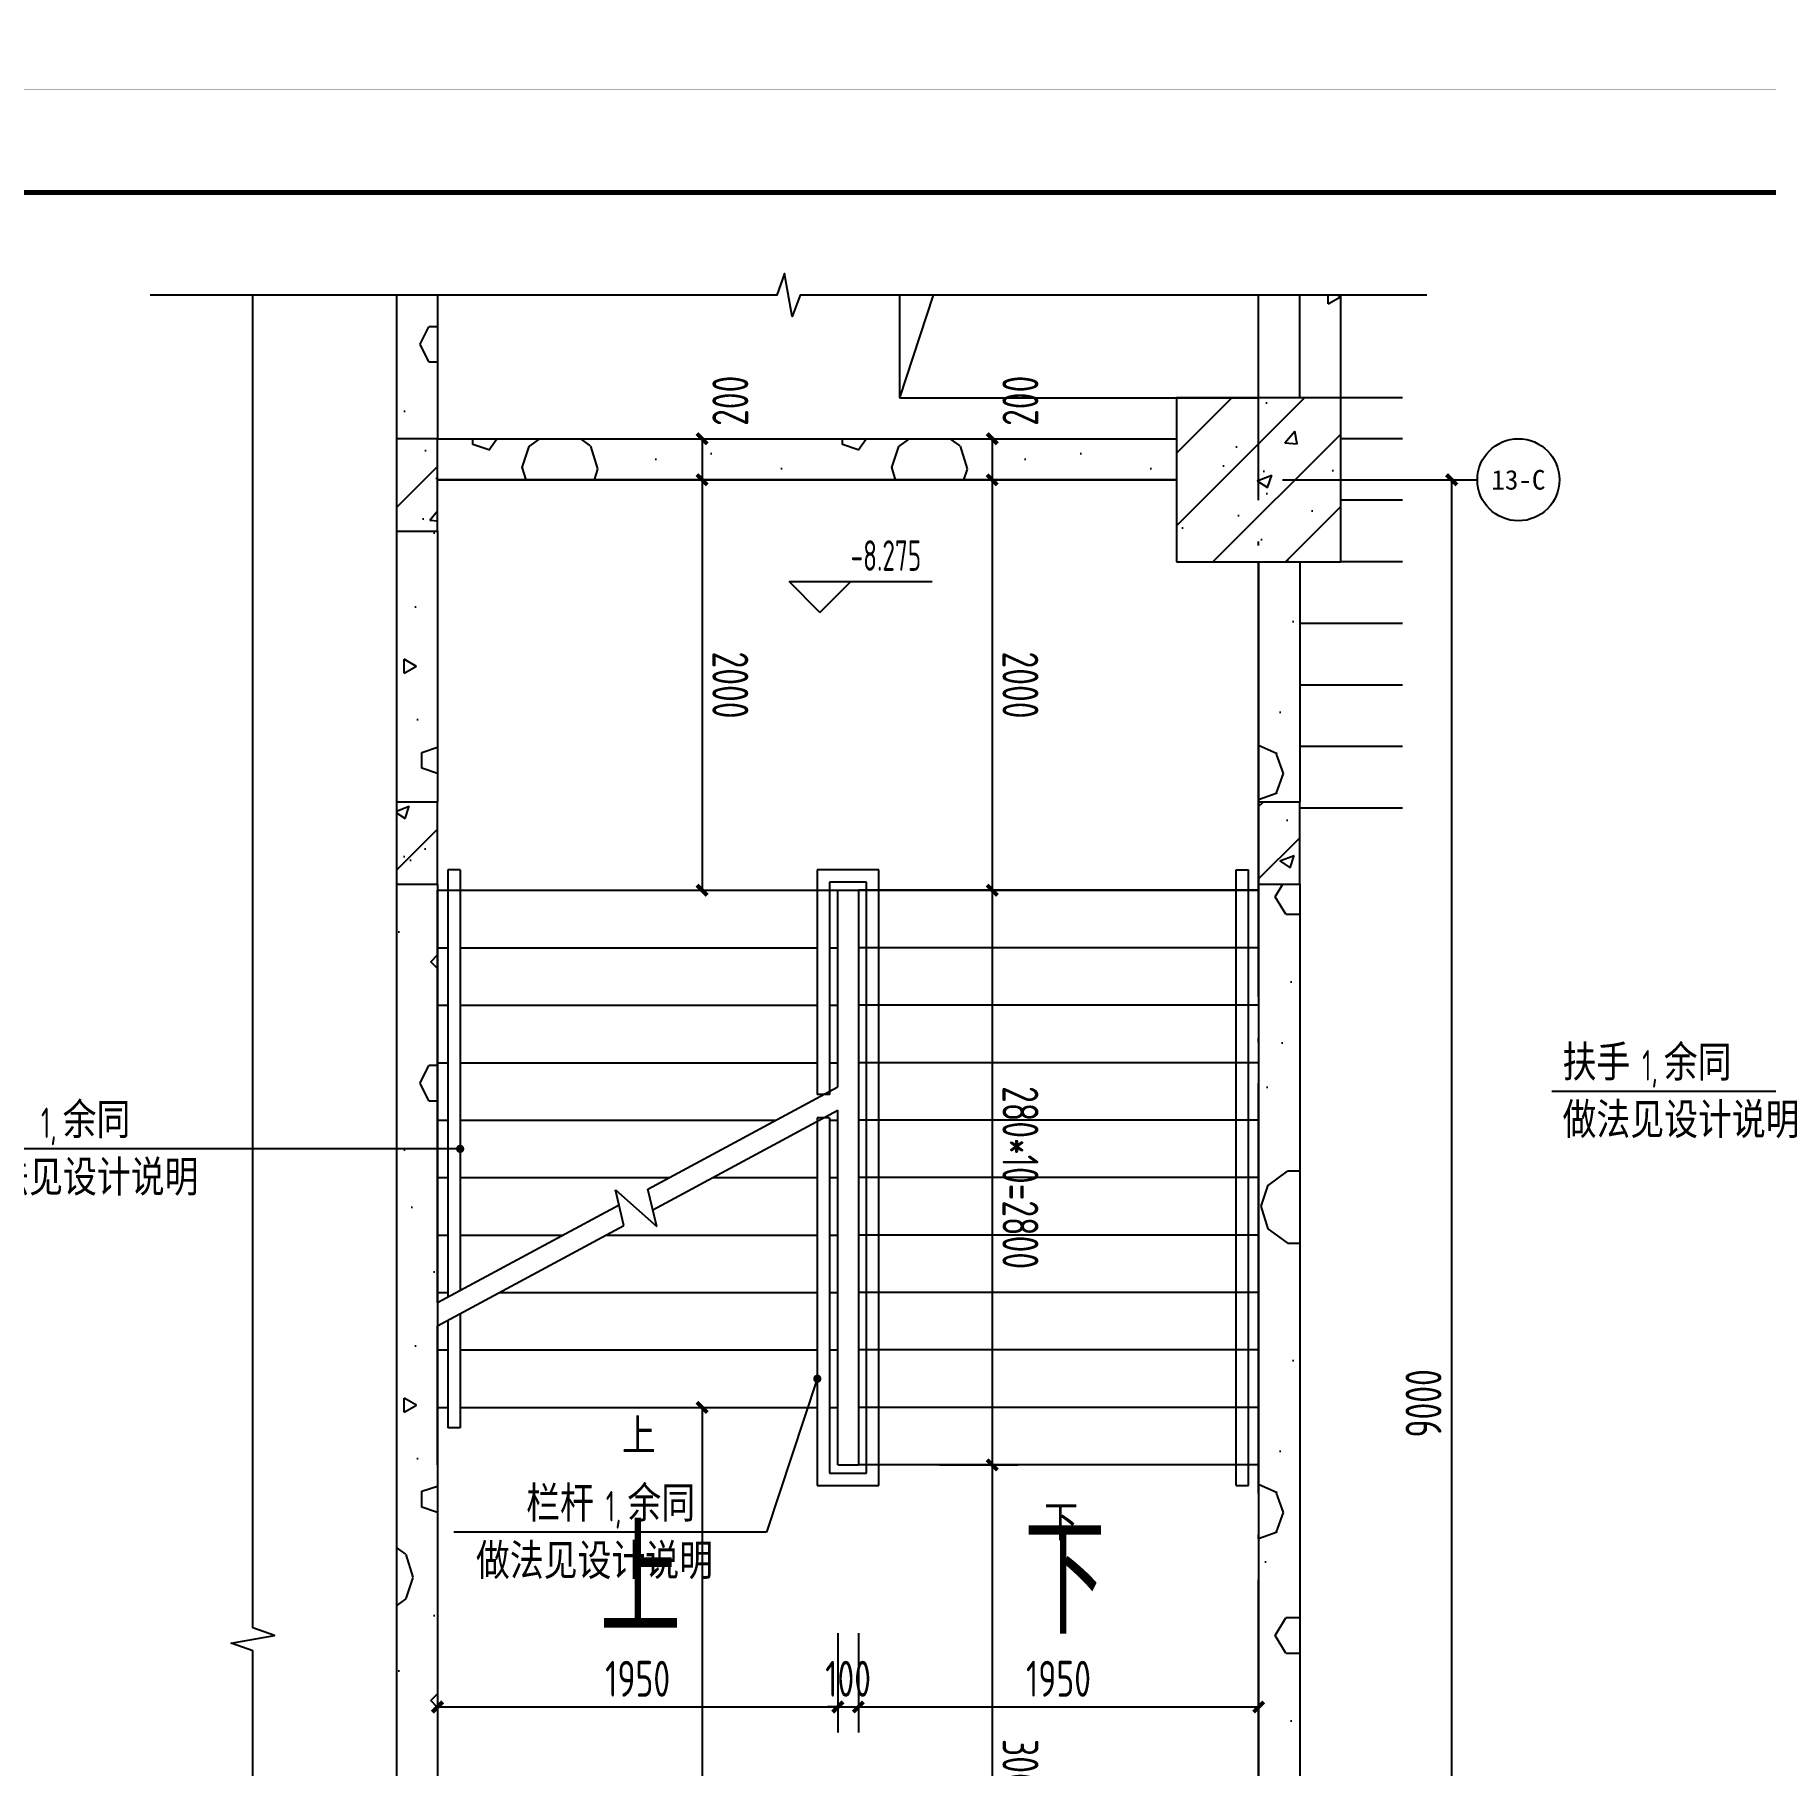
# Model space of a CAD drawing. Extents: x 116425 to 211028, y 11881 to 56060.
# Drawn here: x 125660 to 134091, y 36794 to 45227 of the extents above; entities that cross this region are included whole.
import ezdxf
from ezdxf.enums import TextEntityAlignment as Align
from ezdxf.xclip import XClip

# ---------------------------------------------------------------- set-up
doc = ezdxf.new("R2010")
doc.units = 0
doc.header["$LTSCALE"] = 1000
doc.header["$MEASUREMENT"] = 0
doc.header["$XCLIPFRAME"] = 0
for name, pattern in [('DOTE', [2.42, 2, -0.2, 0.02, -0.2]), ('X-104 13#平面$0$DASH', [0.35, 0.25, -0.1]), ('X-104 13#平面$0$DOTE', [2.42, 2, -0.2, 0.02, -0.2])]:
    doc.linetypes.add(name, pattern=pattern)
for name, color, linetype in [('01-标注_尺寸', 124, 'Continuous'), ('01-标注_标高', 200, 'Continuous'), ('01-标注_符号', 200, 'Continuous'), ('01-标注_轴线坐标', 132, 'Continuous'), ('02-TEXT_标注', 130, 'Continuous'), ('02-TEXT_轴号', 7, 'Continuous'), ('104-13#14# B1核心筒$0$05-填充_天正', 26, 'Continuous'), ('104-13#14# B1核心筒$0$A-E_栏杆', 232, 'Continuous'), ('104-13#14# B1核心筒$0$A-E_楼梯', 171, 'Continuous'), ('104-13#14# B1核心筒$0$A-E_电梯', 171, 'Continuous'), ('104-13#14# B1核心筒$0$A-TECH_结构', 21, 'Continuous'), ('104-13#14# B1核心筒$0$A_STR-砌块墙', 121, 'Continuous'), ('104-13#14# B1核心筒$0$A_STR-砼柱', 51, 'Continuous'), ('104-13#14# B1核心筒$0$PUB_TEXT', 7, 'Continuous'), ('13#楼幕墙$0$A-C_玻璃幕墙', 140, 'Continuous'), ('A_AXIS-轴线', 36, 'DOTE'), ('X-104 13#平面$0$A-O_散水', 134, 'Continuous'), ('X-104 13#平面$0$A-TECH_结构', 21, 'Continuous'), ('X-104 13#平面$0$A_AXIS-轴线', 36, 'X-104 13#平面$0$DOTE')]:
    doc.layers.add(name, color=color, linetype=linetype)
doc.layers.add('104-13 B0核心筒$0$04-不打印_辅助线', color=165, linetype='Continuous', plot=False)
doc.layers.add('104-13#14# B1核心筒$0$04-不打印_辅助线', color=165, linetype='Continuous', plot=False)
doc.layers.add('X-104 13#平面$0$000套内', color=226, linetype='Continuous', lineweight=30, plot=False)
doc.styles.add('104-13#14# B1核心筒$0$_TCH_DIM', font='ROS1', dxfattribs={"width": 0.8, "bigfont": 'JD'})
doc.styles.add('_TCH_AXIS', font='STXIHEI_0.TTF', dxfattribs={"width": 0.75})
doc.styles.add('_TCH_DIM', font='ros1.shx', dxfattribs={"bigfont": 'jd.shx'})
doc.styles.add('_TCH_DIM_T3', font='ROS1', dxfattribs={"width": 0.8, "bigfont": 'JD'})
doc.dimstyles.new('_TCH_ARCH&&50', dxfattribs={"dimtxt": 175, "dimasz": 50, "dimexe": 125, "dimexo": 150, "dimgap": 50, "dimtad": 1, "dimdec": 0, "dimzin": 0, "dimdsep": 46, "dimtxsty": '_TCH_DIM_T3', "dimblk": 'ARCHTICK', "dimcen": 0.09, "dimclrt": 7, "dimazin": 2, "dimtfac": 1, "dimtdec": 0, "dimtix": 1, "dimtmove": 2, "dimatfit": 3, "dimfxl": 0, "dimtolj": 1, "dimtzin": 0, "dimarcsym": 0})
pattern_1 = [(45, (0, 0), (-176.7767, 176.7767), []), (50, (0, 0), (717.26, -62.752), [75, -825]), (355, (0, 0), (-138.751, 752.192), [60, -660]), (100.4514, (59.8, -5.2), (578.509, 689.4395), [63.74, -701.142]), (46.1842, (0, 200), (1067.241, -165.519), [112.5, -1237.5]), (96.6356, (88.9, 186.2), (934.663, 974.118), [95.61, -1051.713]), (351.1842, (0, 200), (934.662, 974.119), [90, -990]), (21, (100, 150), (596.907, -402.619), [75, -825]), (326, (100, 150), (243.315, 725.15), [60, -660]), (71.4514, (149.74, 116.45), (840.223, 322.5305), [63.74, -701.142]), (37.5, (0, 0), (12.1599, 332.8939), [0, -652, 0, -670, 0, -662.5]), (7.5, (0, 0), (263.0695, 394.4117), [0, -382, 0, -637, 0, -252.5]), (327.5, (-223, 0), (533.8224, -22.5549), [0, -250, 0, -780, 0, -1035]), (317.5, (-323, 0), (583.186, 100.105), [0, -325, 0, -518, 0, -735])]
pattern_2 = [(0, (531, -549), (900, 1800), [0, -1800]), (0, (-522, -792), (900, 1800), [0, -1800]), (0, (63, -810), (900, 1800), [0, -1800]), (0, (702, -279), (900, 1800), [0, -1800]), (0, (-45, -900), (900, 1800), [0, -1800]), (0, (882, 855), (900, 1800), [0, -1800]), (0, (333, 711), (900, 1800), [0, -1800]), (0, (621, 486), (900, 1800), [0, -1800]), (0, (-846, 450), (900, 1800), [0, -1800]), (0, (36, 369), (900, 1800), [0, -1800]), (0, (-306, -90), (900, 1800), [0, -1800]), (0, (-288, -765), (900, 1800), [0, -1800]), (0, (387, -837), (900, 1800), [0, -1800]), (0, (882, -45), (900, 1800), [0, -1800]), (0, (-801, -324), (900, 1800), [0, -1800]), (0, (-648, -18), (900, 1800), [0, -1800]), (0, (54, -144), (900, 1800), [0, -1800]), (0, (-198, -405), (900, 1800), [0, -1800]), (0, (-342, 189), (900, 1800), [0, -1800]), (0, (-117, 864), (900, 1800), [0, -1800]), (0, (-729, -702), (900, 1800), [0, -1800]), (0, (261, 495), (900, 1800), [0, -1800]), (0, (-576, 522), (900, 1800), [0, -1800]), (0, (-720, 756), (900, 1800), [0, -1800]), (130.6013, (771.43, 291.43), (-4499.99995, 5400.00002), [79.025, -33111.333]), (18.43495, (642.86, 325.71), (4500, 1800), [81.316, -11302.884]), (90, (642.9, 248.6), (900, 1800), [77.143, -3522.857]), (161.56505, (720, 222.86), (-4500, 1799.9999), [81.316, -11302.884]), (53.1301, (720, 222.86), (900, 1800), [85.714, -8914.285]), (135, (788.6, -694.3), (-900, 1800), [72.73, -5018.44]), (45, (685.7, -694.3), (900, 1800), [72.73, -5018.44]), (135, (737.14, -745.7), (-900, 1800), [72.73, -5018.44]), (45, (737.14, -745.7), (900, 1800), [72.73, -5018.44]), (116.565, (-77.1, 514.3), (-0.0002, 3600), [95.83, -1916.63]), (180, (-120, 600), (-900, 1800), [102.857, -1697.143]), (63.435, (-265.7, 514.3), (8e-06, 3600), [95.83, -1916.63]), (116.565, (-222.9, 428.6), (-0.0002, 3600), [95.83, -1916.63]), (0, (-222.9, 428.6), (900, 1800), [102.857, -1697.143]), (63.435, (-120, 428.6), (8e-06, 3600), [95.83, -1916.63]), (107.10273, (600, -94.286), (-2699.9999, 9000.000015), [116.584, -48848.707]), (143.97263, (565.71, 17.14), (-17099.99978, 12600), [116.584, -24366.06]), (180, (471.4, 85.7), (-900, 1800), [111.43, -1688.57]), (36.02737, (265.71, 17.14), (17099.99987, 12599.99986), [116.584, -24366.06]), (71.56505, (231.43, -85.7), (2700, 9000), [108.42, -11275.78]), (107.10273, (265.714, -197.14), (-2699.9999, 9000.000015), [116.584, -48848.707]), (143.97263, (360, -265.71), (-17099.99978, 12600), [116.584, -24366.06]), (0, (360, -265.7), (900, 1800), [111.43, -1688.57]), (36.02737, (471.43, -265.71), (17099.99987, 12599.99986), [116.584, -24366.06]), (71.56505, (565.71, -197.14), (2700, 9000), [108.42, -11275.78]), (150.2551, (617.14, 745.71), (-2700, 1800), [69.105, -14442.96]), (90, (557.1, 711.4), (900, 1800), [68.57, -3531.43]), (29.7449, (557.14, 711.43), (2700, 1800), [69.105, -14442.96]), (116.565, (197.1, -531.4), (-0.0002, 3600), [95.83, -1916.63]), (168.69007, (154.29, -445.71), (-8100, 1799.99995), [87.41, -18269.056]), (41.18593, (0, -488.57), (22499.99986, 19799.99983), [91.116, -38177.406]), (90, (0, -574.3), (900, 1800), [85.714, -3514.285]), (138.81407, (68.57, -634.286), (-22499.9996, 19800.00013), [91.116, -38177.406]), (16.69924, (68.57, -634.286), (29699.99978, 8999.9999), [89.488, -37495.613]), (60.9454, (154.29, -608.57), (900, 1799.99998), [88.248, -36976.02]), (109.9831, (-557.14, 222.86), (-4500.00002, 12599.99997), [100.326, -42036.592]), (155.55605, (-591.43, 317.14), (-11700.000045, 5399.99989), [103.57, -43395.394]), (24.44395, (-780, 317.14), (11700.00001, 5399.99997), [103.57, -43395.394]), (70.0169, (-814.286, 222.86), (4500.00001, 12599.99997), [100.326, -42036.592]), (109.9831, (-780, 128.57), (-4500.00002, 12599.99997), [100.326, -42036.592]), (160.0169, (-685.71, 94.29), (-4500, 1799.9999), [100.326, -20968.132]), (19.9831, (-685.71, 94.29), (4499.99998, 1800), [100.326, -20968.132]), (70.0169, (-591.43, 128.57), (4500.00001, 12599.99997), [100.326, -42036.592]), (122.0054, (111.43, 60), (-900.0001, 1799.9999), [80.863, -16900.3]), (18.43495, (-8.57, 102.86), (4500, 1800), [81.316, -11302.884]), (90, (-8.6, 25.7), (900, 1800), [77.143, -3522.857]), (161.56505, (68.57, 0), (-4500, 1799.9999), [81.316, -11302.884]), (54.46232, (68.57, 0), (6299.99999, 8999.99999), [73.734, -30894.635]), (116.565, (-411.4, -377.1), (-0.0002, 3600), [95.83, -1916.63]), (180, (-454.3, -291.4), (-900, 1800), [94.286, -1705.714]), (59.03624, (-600, -377.14), (900, 1800), [99.96, -20891.466]), (120.96376, (-548.57, -462.86), (-900.00012, 1799.9999), [99.96, -20891.466]), (0, (-548.6, -462.9), (900, 1800), [94.286, -1705.714]), (63.435, (-454.3, -462.9), (8e-06, 3600), [95.83, -1916.63])]

# ---------------------------------------------------------------- blocks, each defined once
blk = doc.blocks.new('图框-A1')
for points, const_width in [([(0, 0), (841, 0), (841, 594), (0, 594)], 0.05), ([(766, 584), (25, 584), (25, 10), (766, 10)], 0.5)]:
    blk.add_lwpolyline(points, close=True, dxfattribs=dict(const_width=const_width))
blk = doc.blocks.new('X-104 13#平面$0$轴网')
at = {"layer": 'X-104 13#平面$0$A_AXIS-轴线', "linetype": 'X-104 13#平面$0$DOTE'}
blk.add_line((60408.4, 18000), (-2925, 18000), dxfattribs=at)
blk = doc.blocks.new('13#楼幕墙')
at = {"layer": '13#楼幕墙$0$A-C_玻璃幕墙'}
for points in [[(4492.6, 15500), (-900, 15500), (-900, -1700), (22100, -1700), (22100, -1100), (58400, -1100), (58400, 18959.9), (53293.2, 23245), (37800, 14300), (37800, 10200), (12500, 10200), (4492.6, 15500)], [(58350, 18936.6), (53287.9, 23184.2), (37850, 14271.1)], [(58200, 18866.6), (53271.9, 23001.8), (43347.6, 17266.1)], [(58100, 18820), (53261.3, 22880.2), (38100, 14126.8)]]:
    blk.add_lwpolyline(points, dxfattribs=at)
blk = doc.blocks.new('X-104 13#平面$0$A$C0BB3323F')
at = {"layer": 'Defpoints'}
blk.add_lwpolyline([(59300, 600), (59300, 20660), (54205, 24935), (38700, 16000), (38700, 11900), (13400, 11900), (5392.6, 17200), (0, 17200), (0, 0), (23000, 0), (23000, 600)], close=True, dxfattribs=at)
blk = doc.blocks.new('X-104 13#平面')
at = {"layer": 'X-104 13#平面$0$000套内'}
blk.add_lwpolyline([(7100, -1550), (21950, -1550), (21950, -950), (48400, -950), (48400, 11050), (53400, 11050), (53400, 18100), (58250, 18100), (58250, 18890), (53289.1, 23052.7), (37950, 14213.3), (37950, 10050), (12454.9, 10050), (4447.4, 15350), (4100, 15350), (4100, 6300), (7100, 6300), (7100, -1550)], dxfattribs=at)
at = {"layer": 'X-104 13#平面$0$A-O_散水'}
blk.add_lwpolyline([(58900, 13050), (58900, 19193.2), (53346.4, 23853.1), (37300, 14588.9), (37300, 10700), (23300, 10700), (23300, 10200), (37800, 10200), (37800, 14300), (53293.2, 23245), (58400, 18960), (58400, 13050)], dxfattribs=at)
at = {"layer": 'X-104 13#平面$0$A-O_散水', "linetype": 'X-104 13#平面$0$DASH'}
blk.add_lwpolyline([(58800, 13050), (58800, 19146.5), (53335.8, 23731.5), (37400, 14531.2), (37400, 10600), (23300, 10600), (23300, 10300), (37700, 10300), (37700, 14357.8), (53303.8, 23366.6), (58500, 19006.6), (58500, 13050)], dxfattribs=at)
at = {"layer": 'X-104 13#平面$0$A-TECH_结构'}
blk.add_lwpolyline([(58350, -1050), (58350, 18936.6), (53287.9, 23184.2), (37850, 14271.1), (37850, 10150), (12485, 10150), (4477.5, 15450), (-850, 15450), (-850, -1650), (22050, -1650), (22050, -1050)], close=True, dxfattribs=at)
at = {"layer": 'X-104 13#平面$0$A_AXIS-轴线', "linetype": 'X-104 13#平面$0$DOTE'}
blk.add_line((39500, 14400), (60408.4, 14400), dxfattribs=at)
at = {"xscale": 100, "yscale": 100, "zscale": 100}
for p in [(-10634.5, 42114.8), (-10634.5, -20285.2)]:
    blk.add_blockref('图框-A1', p, dxfattribs=at)
for name, p in [('X-104 13#平面$0$A$C0BB3323F', (-900, -1700)), ('X-104 13#平面$0$轴网', (0, 0))]:
    blk.add_blockref(name, p)
at = {"layer": 'X-104 13#平面$0$A-TECH_结构'}
blk.add_blockref('13#楼幕墙', (0, 0), dxfattribs=at)
blk = doc.blocks.new('104 轴线')
blk.add_line((-279783.4, 168880), (-234647.1, 97918.6))
blk = doc.blocks.new('104-13 B0核心筒')
at = {"layer": '104-13 B0核心筒$0$04-不打印_辅助线'}
ref = blk.add_blockref('104 轴线', (287655.8, 163436.6), dxfattribs=dict(at, rotation=57.54087654753761))
XClip(ref).set_block_clipping_path([(-308258.2439484803, 159880.9876684749), (-256882.7738956955, 79110.5487782021), (-223300.1845035219, 100471.3503204154), (-274675.6545563068, 181241.7892106881)])
blk = doc.blocks.new('104-13#14# B1核心筒')
at = {"layer": '104-13#14# B1核心筒$0$05-填充_天正'}
h = blk.add_hatch(dxfattribs=at)
h.set_pattern_fill('加气混凝土', color=256, scale=150, style=0)
h.set_pattern_definition(pattern_2)
h.paths.add_polyline_path([(53500, 18200), (53700, 18200), (53700, 19500), (53633.3, 19600), (53500, 19600)])
h = blk.add_hatch(dxfattribs=at)
h.set_pattern_fill('加气混凝土', color=256, scale=150, style=0)
h.set_pattern_definition(pattern_2)
h.paths.add_polyline_path([(58100, 19300), (58100, 19200), (57900, 19200), (57900, 18400), (58100, 18400), (58100, 19300)])
h = blk.add_hatch(dxfattribs=at)
h.set_pattern_fill('钢筋混凝土', color=256, scale=100, style=0)
h.set_pattern_definition(pattern_1)
h.paths.add_polyline_path([(57300, 17600), (58100, 17600), (58100, 18400), (57300, 18400)])
h = blk.add_hatch(dxfattribs=at)
h.set_pattern_fill('钢筋混凝土', color=256, scale=100, style=0)
h.set_pattern_definition(pattern_1)
h.paths.add_polyline_path([(53500, 17750), (53700, 17750), (53700, 18200), (53500, 18200)])
h = blk.add_hatch(dxfattribs=at)
h.set_pattern_fill('加气混凝土', color=256, scale=150, style=0)
h.set_pattern_definition(pattern_2)
h.paths.add_polyline_path([(57300, 18000), (57300, 18200), (53700, 18200), (53700, 18000)])
h = blk.add_hatch(dxfattribs=at)
h.set_pattern_fill('加气混凝土', color=256, scale=150, style=0)
h.set_pattern_definition(pattern_2)
h.paths.add_polyline_path([(53500, 16430), (53700, 16430), (53700, 16230), (53700, 17750), (53500, 17750)])
h = blk.add_hatch(dxfattribs=at)
h.set_pattern_fill('加气混凝土', color=256, scale=150, style=0)
h.set_pattern_definition(pattern_2)
h.paths.add_polyline_path([(57700, 16430), (57900, 16430), (57900, 16230), (57900, 17600), (57700, 17600)])
h = blk.add_hatch(dxfattribs=at)
h.set_pattern_fill('钢筋混凝土', color=256, scale=100, style=0)
h.set_pattern_definition(pattern_1)
h.paths.add_polyline_path([(53500, 16030), (53700, 16030), (53700, 16430), (53500, 16430)])
h = blk.add_hatch(dxfattribs=at)
h.set_pattern_fill('钢筋混凝土', color=256, scale=100, style=0)
h.set_pattern_definition(pattern_1)
h.paths.add_polyline_path([(57700, 16030), (57900, 16030), (57900, 16430), (57700, 16430)])
h = blk.add_hatch(dxfattribs=at)
h.set_pattern_fill('加气混凝土', color=256, scale=150, style=0)
h.set_pattern_definition(pattern_2)
h.paths.add_polyline_path([(53700, 16230), (53700, 16030), (53500, 16030), (53500, 11150), (53566.7, 11050), (53700, 11050)])
h = blk.add_hatch(dxfattribs=at)
h.set_pattern_fill('加气混凝土', color=256, scale=150, style=0)
h.set_pattern_definition(pattern_2)
h.paths.add_polyline_path([(57900, 16230), (57900, 16030), (57700, 16030), (57700, 10199.9), (57766.7, 10083.2), (57900, 10049.9)])
at = {"layer": '104-13#14# B1核心筒$0$04-不打印_辅助线'}
blk.add_lwpolyline([(57900, 25700), (60100, 25700), (60100, 20400), (70100, 20400), (70100, 25700), (74800, 25700), (74800, 18600), (73700, 18600), (73700, 16750), (67100, 16750), (67100, 18400), (57900, 18400), (57900, 25700)], dxfattribs=at)
at = {"layer": '104-13#14# B1核心筒$0$A-E_栏杆'}
for p, q in [((53750, 16100), (53750, 14017.8)), ((53810, 16100), (53750, 16100)), ((53810, 16100), (53810, 14050.2)), ((55850, 16100), (55550, 16100)), ((55550, 16100), (55550, 15005.1)), ((55790, 16040), (55610, 16040)), ((55610, 16040), (55610, 15005.1)), ((55790, 13160), (55790, 16040)), ((55850, 13100), (55850, 16100)), ((57590, 13100), (57590, 16100)), ((57590, 16100), (57650, 16100)), ((57650, 13100), (57650, 16100)), ((55610, 15005.1), (55550, 15005.1)), ((55550, 14891.4), (55550, 13100)), ((55610, 14891.4), (55550, 14891.4)), ((55610, 14891.4), (55610, 13160)), ((53810, 13936.5), (53810, 13380)), ((53750, 13904.2), (53750, 13380)), ((53810, 13380), (53750, 13380)), ((55610, 13160), (55790, 13160)), ((55550, 13100), (55850, 13100)), ((57590, 13100), (57650, 13100))]:
    blk.add_line(p, q, dxfattribs=at)
at = {"layer": '104-13#14# B1核心筒$0$A-E_楼梯'}
for p, q in [((60100, 18200), (58100, 18200)), ((60100, 17900), (58100, 17900)), ((57900, 17600), (57900, 16430)), ((60100, 17600), (58100, 17600)), ((60100, 17300), (57900, 17300)), ((60100, 17000), (57900, 17000)), ((60100, 16700), (57900, 16700)), ((60100, 16400), (57900, 16400))]:
    blk.add_line(p, q, dxfattribs=at)
at = {"layer": '104-13#14# B1核心筒$0$A-E_电梯'}
for p, q in [((57300, 18000), (53700, 18000)), ((53700, 17750), (53700, 16430)), ((57700, 16430), (57700, 17600)), ((53700, 16030), (53700, 16000)), ((57700, 16000), (57700, 16030)), ((53700, 13990.8), (53700, 16000)), ((53700, 16000), (53750, 16000)), ((53700, 16000), (57700, 16000)), ((53810, 16000), (55550, 16000)), ((55610, 16000), (55650, 16000)), ((55650, 15042.8), (55650, 16000)), ((55750, 16000), (55750, 13200)), ((57700, 16000), (55750, 16000)), ((57700, 16000), (57700, 13200)), ((53700, 15720), (53750, 15720)), ((53810, 15720), (55550, 15720)), ((55610, 15720), (55650, 15720)), ((57700, 15720), (55750, 15720)), ((53700, 15440), (53750, 15440)), ((53810, 15440), (55550, 15440)), ((55610, 15440), (55650, 15440)), ((57700, 15440), (55750, 15440)), ((53700, 15160), (53750, 15160)), ((53810, 15160), (55550, 15160)), ((55610, 15160), (55650, 15160)), ((57700, 15160), (55750, 15160)), ((54724.6, 14543.5), (55650, 15042.8)), ((54748.5, 14442.8), (55650, 14929.2)), ((55650, 13200), (55650, 14929.2)), ((53700, 14880), (53750, 14880)), ((53810, 14880), (55348.2, 14880)), ((55610, 14880), (55650, 14880)), ((57700, 14880), (55750, 14880)), ((53700, 14600), (53750, 14600)), ((53810, 14600), (54829.2, 14600)), ((55039.8, 14600), (55550, 14600)), ((55610, 14600), (55650, 14600)), ((57700, 14600), (55750, 14600)), ((54607.9, 14367), (54566.7, 14540.6)), ((54566.7, 14540.6), (54767.7, 14361.8)), ((54767.7, 14361.8), (54724.6, 14543.5)), ((53700, 13990.8), (54584, 14467.7)), ((53700, 13877.2), (54607.9, 14367)), ((53700, 14320), (53750, 14320)), ((53810, 14320), (54310.2, 14320)), ((54520.8, 14320), (55550, 14320)), ((55610, 14320), (55650, 14320)), ((57700, 14320), (55750, 14320)), ((53700, 14040), (53750, 14040)), ((54001.8, 14040), (55550, 14040)), ((55610, 14040), (55650, 14040)), ((57700, 14040), (55750, 14040)), ((53700, 13200), (53700, 13877.2)), ((53700, 13760), (53750, 13760)), ((53810, 13760), (55550, 13760)), ((55610, 13760), (55650, 13760)), ((57700, 13760), (55750, 13760)), ((53700, 13480), (53750, 13480)), ((53810, 13480), (55550, 13480)), ((55610, 13480), (55650, 13480)), ((57700, 13480), (55750, 13480)), ((55650, 13200), (55750, 13200)), ((57700, 13200), (55750, 13200))]:
    blk.add_line(p, q, dxfattribs=at)
at = {"layer": '104-13#14# B1核心筒$0$A-TECH_结构'}
blk.add_lwpolyline([(57700, 19200), (56158.6, 19031.6), (55950, 18400)], dxfattribs=at)
blk.add_lwpolyline([(55950, 18400), (57700, 18400), (57700, 18848), (57700, 19200), (55950, 19200)], close=True, dxfattribs=at)
at = {"layer": '104-13#14# B1核心筒$0$A_STR-砌块墙'}
for p, q in [((53500, 19600), (53500, 18200)), ((53700, 19500), (53700, 18200)), ((58100, 18400), (58100, 19300)), ((57900, 18400), (57900, 19200)), ((53700, 18200), (57300, 18200)), ((53700, 18000), (57300, 18000)), ((53500, 17750), (53500, 16430)), ((53700, 17750), (53700, 16430)), ((57700, 17600), (57700, 16430)), ((57900, 17600), (57900, 16430)), ((53500, 16030), (53500, 11150)), ((53700, 16030), (53700, 11050)), ((57700, 16030), (57700, 10199.9)), ((57900, 16030), (57900, 10049.9))]:
    blk.add_line(p, q, dxfattribs=at)
at = {"layer": '104-13#14# B1核心筒$0$A_STR-砼柱'}
for p, q in [((58100, 18400), (57300, 18400)), ((57300, 18400), (57300, 17600)), ((58100, 17600), (58100, 18400)), ((53700, 18200), (53500, 18200)), ((53500, 18200), (53500, 17750)), ((53700, 17750), (53700, 18200)), ((53500, 17750), (53700, 17750)), ((57300, 17600), (58100, 17600)), ((53700, 16430), (53500, 16430)), ((53500, 16430), (53500, 16030)), ((53700, 16030), (53700, 16430)), ((57900, 16430), (57700, 16430)), ((57700, 16430), (57700, 16030)), ((57900, 16030), (57900, 16430)), ((53500, 16030), (53700, 16030)), ((57700, 16030), (57900, 16030))]:
    blk.add_line(p, q, dxfattribs=at)
at = {"layer": '104-13#14# B1核心筒$0$PUB_TEXT', "style": '104-13#14# B1核心筒$0$_TCH_DIM', "width": 0.8}
for s, p in [('上', (54491, 12377.5)), ('下', (56557.3, 12377.5))]:
    blk.add_text(s, height=520.9, dxfattribs=at).set_placement(p)
blk = doc.blocks.new('图框-A1+1-4')
for points, const_width in [([(0, 0), (1051, 0), (1051, 594), (0, 594)], 0.05), ([(976, 584), (25, 584), (25, 10), (976, 10)], 0.5)]:
    blk.add_lwpolyline(points, close=True, dxfattribs=dict(const_width=const_width))
blk = doc.blocks.new('_ArchTick')
at = {"color": 0, "linetype": 'ByBlock', "const_width": 0.4}
blk.add_lwpolyline([(-0.5, -0.5), (0.5, 0.5)], dxfattribs=at)
blk = doc.blocks.new('*D455')
at = {"layer": '01-标注_尺寸', "color": 0, "lineweight": -2, "transparency": 16777216}
for p, q in [((132141.5, 43058.1), (132688.3, 43058.1)), ((132563.3, 34058.1), (132563.3, 43058.1)), ((132141.5, 34058.1), (132688.3, 34058.1))]:
    blk.add_line(p, q, dxfattribs=at)
at = {"layer": 'Defpoints', "color": 0, "transparency": 16777216}
for p in [(131991.5, 43058.1), (132563.3, 43058.1), (131991.5, 34058.1)]:
    blk.add_point(p, dxfattribs=at)
at = {"layer": '01-标注_尺寸', "color": 0, "lineweight": -2, "transparency": 16777216, "xscale": 50, "yscale": 50, "zscale": 50}
for p, rotation in [((132563.3, 43058.1), 90), ((132563.3, 34058.1), 270)]:
    blk.add_blockref('_ArchTick', p, dxfattribs=dict(at, rotation=rotation))
at = {"layer": '01-标注_尺寸', "color": 7, "transparency": 16777216, "insert": (132425.8, 38558.1), "char_height": 175, "attachment_point": 5, "rotation": 90, "style": '_TCH_DIM_T3'}
blk.add_mtext('\\A1;9000', dxfattribs=at)
blk = doc.blocks.new('*D467')
at = {"layer": '01-标注_尺寸', "color": 0, "lineweight": -2, "transparency": 16777216}
for p, q in [((129672.9, 37438.7), (129672.9, 36953.7)), ((131622.9, 37438.7), (131622.9, 36953.7)), ((129672.9, 37078.7), (131622.9, 37078.7))]:
    blk.add_line(p, q, dxfattribs=at)
at = {"layer": 'Defpoints', "color": 0, "transparency": 16777216}
for p in [(129672.9, 37588.7), (131622.9, 37588.7), (131622.9, 37078.7)]:
    blk.add_point(p, dxfattribs=at)
at = {"layer": '01-标注_尺寸', "color": 0, "lineweight": -2, "transparency": 16777216, "xscale": 50, "yscale": 50, "zscale": 50, "rotation": 180}
blk.add_blockref('_ArchTick', (129672.9, 37078.7), dxfattribs=at)
at = {"layer": '01-标注_尺寸', "color": 0, "lineweight": -2, "transparency": 16777216, "xscale": 50, "yscale": 50, "zscale": 50}
blk.add_blockref('_ArchTick', (131622.9, 37078.7), dxfattribs=at)
at = {"layer": '01-标注_尺寸', "color": 7, "transparency": 16777216, "insert": (130647.9, 37216.2), "char_height": 175, "attachment_point": 5, "style": '_TCH_DIM_T3'}
blk.add_mtext('\\A1;1950', dxfattribs=at)
blk = doc.blocks.new('*D468')
at = {"layer": '01-标注_尺寸', "color": 0, "lineweight": -2, "transparency": 16777216}
for p, q in [((129572.9, 37438.7), (129572.9, 36953.7)), ((129672.9, 37438.7), (129672.9, 36953.7)), ((129572.9, 37078.7), (129522.9, 37078.7)), ((129572.9, 37078.7), (129672.9, 37078.7)), ((129672.9, 37078.7), (129722.9, 37078.7))]:
    blk.add_line(p, q, dxfattribs=at)
at = {"layer": 'Defpoints', "color": 0, "transparency": 16777216}
for p in [(129572.9, 37588.7), (129672.9, 37588.7), (129672.9, 37078.7)]:
    blk.add_point(p, dxfattribs=at)
at = {"layer": '01-标注_尺寸', "color": 0, "lineweight": -2, "transparency": 16777216, "xscale": 50, "yscale": 50, "zscale": 50}
blk.add_blockref('_ArchTick', (129572.9, 37078.7), dxfattribs=at)
at = {"layer": '01-标注_尺寸', "color": 0, "lineweight": -2, "transparency": 16777216, "xscale": 50, "yscale": 50, "zscale": 50, "rotation": 180}
blk.add_blockref('_ArchTick', (129672.9, 37078.7), dxfattribs=at)
at = {"layer": '01-标注_尺寸', "color": 7, "transparency": 16777216, "insert": (129622.9, 37216.2), "char_height": 175, "attachment_point": 5, "style": '_TCH_DIM_T3'}
blk.add_mtext('\\A1;100', dxfattribs=at)
blk = doc.blocks.new('*D469')
at = {"layer": '01-标注_尺寸', "color": 0, "lineweight": -2, "transparency": 16777216}
for p, q in [((127622.9, 37438.7), (127622.9, 36953.7)), ((129572.9, 37438.7), (129572.9, 36953.7)), ((127622.9, 37078.7), (129572.9, 37078.7))]:
    blk.add_line(p, q, dxfattribs=at)
at = {"layer": 'Defpoints', "color": 0, "transparency": 16777216}
for p in [(127622.9, 37588.7), (129572.9, 37588.7), (129572.9, 37078.7)]:
    blk.add_point(p, dxfattribs=at)
at = {"layer": '01-标注_尺寸', "color": 0, "lineweight": -2, "transparency": 16777216, "xscale": 50, "yscale": 50, "zscale": 50, "rotation": 180}
blk.add_blockref('_ArchTick', (127622.9, 37078.7), dxfattribs=at)
at = {"layer": '01-标注_尺寸', "color": 0, "lineweight": -2, "transparency": 16777216, "xscale": 50, "yscale": 50, "zscale": 50}
blk.add_blockref('_ArchTick', (129572.9, 37078.7), dxfattribs=at)
at = {"layer": '01-标注_尺寸', "color": 7, "transparency": 16777216, "insert": (128597.9, 37216.2), "char_height": 175, "attachment_point": 5, "style": '_TCH_DIM_T3'}
blk.add_mtext('\\A1;1950', dxfattribs=at)
blk = doc.blocks.new('*D500')
at = {"layer": '01-标注_尺寸', "color": 0, "lineweight": -2, "transparency": 16777216}
for p, q in [((130068.2, 38258.1), (130449.8, 38258.1)), ((130324.8, 38258.1), (130324.8, 35258)), ((130068.2, 35258), (130449.8, 35258))]:
    blk.add_line(p, q, dxfattribs=at)
at = {"layer": 'Defpoints', "color": 0, "transparency": 16777216}
for p in [(129918.2, 38258.1), (129918.2, 35258), (130324.8, 35258)]:
    blk.add_point(p, dxfattribs=at)
at = {"layer": '01-标注_尺寸', "color": 0, "lineweight": -2, "transparency": 16777216, "xscale": 50, "yscale": 50, "zscale": 50}
for p, rotation in [((130324.8, 38258.1), 90), ((130324.8, 35258), 270)]:
    blk.add_blockref('_ArchTick', p, dxfattribs=dict(at, rotation=rotation))
at = {"layer": '01-标注_尺寸', "color": 7, "transparency": 16777216, "insert": (130462.3, 36758.1), "char_height": 175, "attachment_point": 5, "rotation": 270, "style": '_TCH_DIM_T3'}
blk.add_mtext('\\A1;3000', dxfattribs=at)
blk = doc.blocks.new('*D501')
at = {"layer": '01-标注_尺寸', "color": 0, "lineweight": -2, "transparency": 16777216}
for p, q in [((130068.2, 41058.1), (130449.8, 41058.1)), ((130324.8, 41058.1), (130324.8, 38258.1)), ((130068.2, 38258.1), (130449.8, 38258.1))]:
    blk.add_line(p, q, dxfattribs=at)
at = {"layer": 'Defpoints', "color": 0, "transparency": 16777216}
for p in [(129918.2, 41058.1), (129918.2, 38258.1), (130324.8, 38258.1)]:
    blk.add_point(p, dxfattribs=at)
at = {"layer": '01-标注_尺寸', "color": 0, "lineweight": -2, "transparency": 16777216, "xscale": 50, "yscale": 50, "zscale": 50}
for p, rotation in [((130324.8, 41058.1), 90), ((130324.8, 38258.1), 270)]:
    blk.add_blockref('_ArchTick', p, dxfattribs=dict(at, rotation=rotation))
at = {"layer": '01-标注_尺寸', "color": 7, "transparency": 16777216, "insert": (130462.3, 39658.1), "char_height": 175, "attachment_point": 5, "rotation": 270, "style": '_TCH_DIM_T3'}
blk.add_mtext('\\A1;280*10=2800', dxfattribs=at)
blk = doc.blocks.new('*D502')
at = {"layer": '01-标注_尺寸', "color": 0, "lineweight": -2, "transparency": 16777216}
for p, q in [((130068.2, 43058.1), (130449.8, 43058.1)), ((130324.8, 43058.1), (130324.8, 41058.1)), ((130068.2, 41058.1), (130449.8, 41058.1))]:
    blk.add_line(p, q, dxfattribs=at)
at = {"layer": 'Defpoints', "color": 0, "transparency": 16777216}
for p in [(129918.2, 43058.1), (129918.2, 41058.1), (130324.8, 41058.1)]:
    blk.add_point(p, dxfattribs=at)
at = {"layer": '01-标注_尺寸', "color": 0, "lineweight": -2, "transparency": 16777216, "xscale": 50, "yscale": 50, "zscale": 50}
for p, rotation in [((130324.8, 43058.1), 90), ((130324.8, 41058.1), 270)]:
    blk.add_blockref('_ArchTick', p, dxfattribs=dict(at, rotation=rotation))
at = {"layer": '01-标注_尺寸', "color": 7, "transparency": 16777216, "insert": (130462.3, 42058.1), "char_height": 175, "attachment_point": 5, "rotation": 270, "style": '_TCH_DIM_T3'}
blk.add_mtext('\\A1;2000', dxfattribs=at)
blk = doc.blocks.new('*D503')
at = {"layer": '01-标注_尺寸', "color": 0, "lineweight": -2, "transparency": 16777216}
for p, q in [((130068.2, 43258.1), (130449.8, 43258.1)), ((130324.8, 43258.1), (130324.8, 43058.1)), ((130068.2, 43058.1), (130449.8, 43058.1))]:
    blk.add_line(p, q, dxfattribs=at)
at = {"layer": 'Defpoints', "color": 0, "transparency": 16777216}
for p in [(129918.2, 43258.1), (129918.2, 43058.1), (130324.8, 43058.1)]:
    blk.add_point(p, dxfattribs=at)
at = {"layer": '01-标注_尺寸', "color": 0, "lineweight": -2, "transparency": 16777216, "xscale": 50, "yscale": 50, "zscale": 50}
for p, rotation in [((130324.8, 43258.1), 90), ((130324.8, 43058.1), 270)]:
    blk.add_blockref('_ArchTick', p, dxfattribs=dict(at, rotation=rotation))
at = {"layer": '01-标注_尺寸', "color": 7, "transparency": 16777216, "insert": (130462.3, 43443.1), "char_height": 175, "attachment_point": 5, "rotation": 90, "style": '_TCH_DIM_T3'}
blk.add_mtext('\\A1;200', dxfattribs=at)
blk = doc.blocks.new('*D617')
at = {"layer": '01-标注_尺寸', "color": 0, "lineweight": -2, "transparency": 16777216}
for p, q in [((128655.1, 38538.1), (129036.7, 38538.1)), ((128911.7, 38538.1), (128911.7, 34058.1)), ((128655.1, 34058.1), (129036.7, 34058.1))]:
    blk.add_line(p, q, dxfattribs=at)
at = {"layer": 'Defpoints', "color": 0, "transparency": 16777216}
for p in [(128505.1, 38538.1), (128505.1, 34058.1), (128911.7, 34058.1)]:
    blk.add_point(p, dxfattribs=at)
at = {"layer": '01-标注_尺寸', "color": 0, "lineweight": -2, "transparency": 16777216, "xscale": 50, "yscale": 50, "zscale": 50}
for p, rotation in [((128911.7, 38538.1), 90), ((128911.7, 34058.1), 270)]:
    blk.add_blockref('_ArchTick', p, dxfattribs=dict(at, rotation=rotation))
at = {"layer": '01-标注_尺寸', "color": 7, "transparency": 16777216, "insert": (129049.2, 36298.1), "char_height": 175, "attachment_point": 5, "rotation": 270, "style": '_TCH_DIM_T3'}
blk.add_mtext('\\A1;4480', dxfattribs=at)
blk = doc.blocks.new('*D618')
at = {"layer": '01-标注_尺寸', "color": 0, "lineweight": -2, "transparency": 16777216}
for p, q in [((128655.1, 43058.1), (129036.7, 43058.1)), ((128911.7, 43058.1), (128911.7, 41058.1)), ((128655.1, 41058.1), (129036.7, 41058.1))]:
    blk.add_line(p, q, dxfattribs=at)
at = {"layer": 'Defpoints', "color": 0, "transparency": 16777216}
for p in [(128505.1, 43058.1), (128505.1, 41058.1), (128911.7, 41058.1)]:
    blk.add_point(p, dxfattribs=at)
at = {"layer": '01-标注_尺寸', "color": 0, "lineweight": -2, "transparency": 16777216, "xscale": 50, "yscale": 50, "zscale": 50}
for p, rotation in [((128911.7, 43058.1), 90), ((128911.7, 41058.1), 270)]:
    blk.add_blockref('_ArchTick', p, dxfattribs=dict(at, rotation=rotation))
at = {"layer": '01-标注_尺寸', "color": 7, "transparency": 16777216, "insert": (129049.2, 42058.1), "char_height": 175, "attachment_point": 5, "rotation": 270, "style": '_TCH_DIM_T3'}
blk.add_mtext('\\A1;2000', dxfattribs=at)
blk = doc.blocks.new('*D619')
at = {"layer": '01-标注_尺寸', "color": 0, "lineweight": -2, "transparency": 16777216}
for p, q in [((128655.1, 43258.1), (129036.7, 43258.1)), ((128911.7, 43258.1), (128911.7, 43058.1)), ((128655.1, 43058.1), (129036.7, 43058.1))]:
    blk.add_line(p, q, dxfattribs=at)
at = {"layer": 'Defpoints', "color": 0, "transparency": 16777216}
for p in [(128505.1, 43258.1), (128505.1, 43058.1), (128911.7, 43058.1)]:
    blk.add_point(p, dxfattribs=at)
at = {"layer": '01-标注_尺寸', "color": 0, "lineweight": -2, "transparency": 16777216, "xscale": 50, "yscale": 50, "zscale": 50}
for p, rotation in [((128911.7, 43258.1), 90), ((128911.7, 43058.1), 270)]:
    blk.add_blockref('_ArchTick', p, dxfattribs=dict(at, rotation=rotation))
at = {"layer": '01-标注_尺寸', "color": 7, "transparency": 16777216, "insert": (129049.2, 43443.1), "char_height": 175, "attachment_point": 5, "rotation": 90, "style": '_TCH_DIM_T3'}
blk.add_mtext('\\A1;200', dxfattribs=at)

msp = doc.modelspace()

# ---------------------------------------------------------------- linework, layer by layer
at = {"layer": '01-标注_标高'}
for p, q in [((129485.5, 42412), (129335.5, 42562)), ((129335.5, 42562), (130031.7, 42562)), ((129485.5, 42412), (129635.5, 42562))]:
    msp.add_line(p, q, dxfattribs=at)
at = {"layer": '01-标注_符号'}
for p, q in [((134662.3, 40078.1), (133050.9, 40078.1)), ((126862.3, 39798.1), (125250.9, 39798.1)), ((127732.9, 39798.1), (126862.3, 39798.1)), ((129472.9, 38678.1), (129226, 37929.7)), ((129226, 37929.7), (127701.8, 37929.7))]:
    msp.add_line(p, q, dxfattribs=at)
for points in [[(132442.6, 43958.1), (129389, 43958.1), (129350.8, 43853.1), (129313.8, 44063.1), (129276.5, 43958.1), (126222.9, 43958.1)], [(126722.9, 30858.1), (126722.9, 37351.9), (126617.9, 37390.1), (126827.9, 37427.1), (126722.9, 37464.4), (126722.9, 43958.1)]]:
    msp.add_lwpolyline(points, dxfattribs=at)
for points in [[(130647.9, 38118.1, 0, 0, 0), (130647.9, 42058.1, 0, 0, 0), (128597.9, 42058.1, 0, 0, 0), (128597.9, 39808.1, 40, 0, 0), (128597.9, 39658.1, 0, 0, 0)], [(128597.9, 38538.1, 0, 0, 0), (128597.9, 39228.1, 40, 0, 0), (128597.9, 39378.1, 0, 0, 0)]]:
    msp.add_lwpolyline(points, format="xyseb", dxfattribs=at)
at = {"layer": '01-标注_符号', "const_width": 20}
for points in [[(127742.9, 39798.1, 1), (127722.9, 39798.1, 1)], [(129476, 38687.6, 1), (129469.8, 38668.6, 1)]]:
    msp.add_lwpolyline(points, format="xyb", close=True, dxfattribs=at)
at = {"layer": '01-标注_轴线坐标'}
msp.add_line((131738.3, 43058.1), (132688.3, 43058.1), dxfattribs=at)
msp.add_circle((132888.3, 43058.1), 200, dxfattribs=at)
at = {"layer": 'A_AXIS-轴线'}
msp.add_line((131622.9, 30858.1), (131622.9, 43958.1), dxfattribs=at)

# ---------------------------------------------------------------- block references
at = {"xscale": 50, "yscale": 50, "zscale": 50}
msp.add_blockref('图框-A1+1-4', (116426.7, 15258.1), dxfattribs=at)
ref = msp.add_blockref('104-13#14# B1核心筒', (73922.9, 25058.1))
XClip(ref).set_block_clipping_path([(52800.0043269884, 5800.0000001481), (58400.0000000775, 18899.9995829565)])
ref = msp.add_blockref('104-13 B0核心筒', (81722.9, 25058.1))
XClip(ref).set_block_clipping_path([(52799.9999997682, 5800.0000000778), (58406.23745752, 18900.000000001)])
ref = msp.add_blockref('X-104 13#平面', (89222.9, 25058.1))
XClip(ref).set_block_clipping_path([(52600.0000000065, 7800.0004171911), (60173.8070770114, 18900)])
ref = msp.add_blockref('X-104 13#平面', (135059.8, 23721.2))
XClip(ref).set_block_clipping_path([(47300.0000000066, 8199.9999999998), (54100.0000000072, 18799.9999999998)])
ref = msp.add_blockref('X-104 13#平面', (144576.5, -38678.8))
XClip(ref).set_block_clipping_path([(47300.0000000066, 70599.9999999998), (54100.0000000072, 81199.9999999998)])
ref = msp.add_blockref('X-104 13#平面', (66922.9, -52853.6))
XClip(ref).set_block_clipping_path([(52600.0000000065, 70199.9999999997), (60200, 81300)])

# ---------------------------------------------------------------- texts
at = {"layer": '02-TEXT_标注', "style": '_TCH_DIM', "width": 0.705882}
for s, p in [('-8.275', (129635.2, 42614.5)), ('1,', (133491.4, 40130.6)), ('1,', (125691.3, 39850.6)), ('1,', (128442.6, 37982.2))]:
    msp.add_text(s, height=148.75, dxfattribs=at).set_placement(p)
at = {"layer": '02-TEXT_标注', "style": '_TCH_DIM'}
for s, height, p in [('扶手', 173.64, (133103.4, 40130.6)), ('余同', 173.64, (133596.4, 40130.6)), ('余同', 173.64, (125796.3, 39850.6)), ('做法见设计说明', 173.64, (133103.4, 39850.6)), ('做法见设计说明', 173.64, (125303.4, 39570.6)), ('上', 173.6, (128521.3, 38310.6)), ('栏杆', 173.64, (128054.6, 37982.2)), ('余同', 173.64, (128547.6, 37982.2)), ('下', 173.6, (130578, 37890.6)), ('做法见设计说明', 173.64, (127810, 37702.2))]:
    msp.add_text(s, height=height, dxfattribs=at).set_placement(p)
at = {"layer": '02-TEXT_轴号', "style": '_TCH_AXIS', "width": 0.927711}
msp.add_text('13-C', height=95.69, dxfattribs=at).set_placement((132756.7, 43010.3), (133019.8, 43010.3), align=Align.FIT)

# ---------------------------------------------------------------- dimensions: what is measured, and where the dimension line sits
at = {"layer": '01-标注_尺寸'}
for base, p1, p2, picture, middle in [((128911.7, 43058.1), (128505.1, 43258.1), (128505.1, 43058.1), '*D619', (129049.2, 43443.1)), ((130324.8, 43058.1), (129918.2, 43258.1), (129918.2, 43058.1), '*D503', (130462.3, 43443.1))]:
    dim = msp.add_linear_dim(base=base, p1=p1, p2=p2, angle=270, dimstyle='_TCH_ARCH&&50', dxfattribs=at)
    dim.commit()
    dim.dimension.update_dxf_attribs({"geometry": picture, "text_midpoint": middle, "dimtype": 161})
for base, p1, p2, picture, middle in [((128911.7, 41058.1), (128505.1, 43058.1), (128505.1, 41058.1), '*D618', (129049.2, 42058.1)), ((130324.8, 41058.1), (129918.2, 43058.1), (129918.2, 41058.1), '*D502', (130462.3, 42058.1)), ((128911.7, 34058.1), (128505.1, 38538.1), (128505.1, 34058.1), '*D617', (129049.2, 36298.1)), ((130324.8, 35258), (129918.2, 38258.1), (129918.2, 35258), '*D500', (130462.3, 36758.1))]:
    dim = msp.add_linear_dim(base=base, p1=p1, p2=p2, angle=270, dimstyle='_TCH_ARCH&&50', override={"dimgap": 0}, dxfattribs=at)
    dim.commit()
    dim.dimension.update_dxf_attribs({"geometry": picture, "text_midpoint": middle, "dimtype": 161, "text_rotation": 270})
for p1, p2, distance, picture, middle in [((131991.5, 34058.1), (131991.5, 43058.1), -571.8, '*D455', (132425.8, 38558.1)), ((127622.9, 37588.7), (129572.9, 37588.7), -510, '*D469', (128597.9, 37216.2)), ((129572.9, 37588.7), (129672.9, 37588.7), -510, '*D468', (129622.9, 37216.2)), ((129672.9, 37588.7), (131622.9, 37588.7), -510, '*D467', (130647.9, 37216.2))]:
    dim = msp.add_aligned_dim(p1=p1, p2=p2, distance=distance, dimstyle='_TCH_ARCH&&50', dxfattribs=at)
    dim.commit()
    dim.dimension.update_dxf_attribs({"geometry": picture, "text_midpoint": middle})
dim = msp.add_linear_dim(base=(130324.8, 38258.1), p1=(129918.2, 41058.1), p2=(129918.2, 38258.1), angle=270, text='280*10=2800', dimstyle='_TCH_ARCH&&50', override={"dimgap": 0}, dxfattribs=at)
dim.commit()
dim.dimension.update_dxf_attribs({"geometry": '*D501', "text_midpoint": (130462.3, 39658.1), "dimtype": 161, "text_rotation": 270})

doc.saveas('drawing.dxf')
